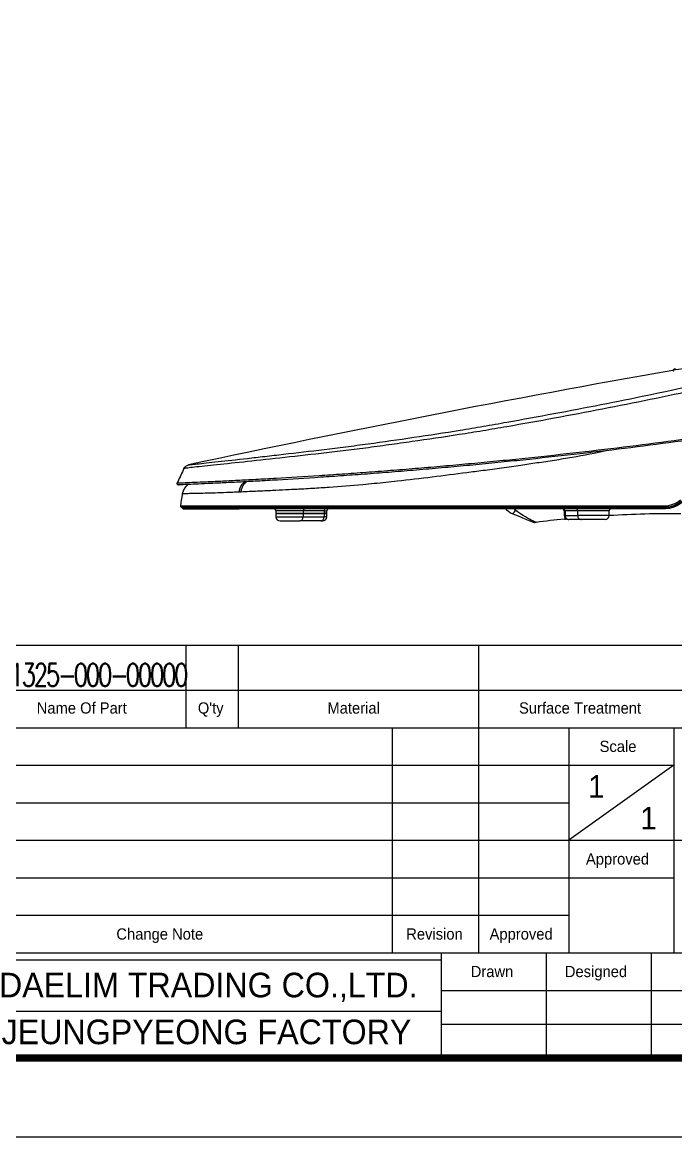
# Model space of a CAD drawing. Header units: millimetres. Extents: x 28 to 2364, y 8 to 1657.
# Drawn here: x 1441 to 1924, y 8 to 833 of the extents above; entities that cross this region are included whole.
import ezdxf
from ezdxf.enums import TextEntityAlignment as Align

# ---------------------------------------------------------------- set-up
doc = ezdxf.new("R2010")
doc.units = ezdxf.units.MM
doc.layers.get('0').update_dxf_attribs({"linetype": 'CONTINUOUS'})
doc.layers.add('1', color=7, linetype='CONTINUOUS')
doc.layers.add('1LINE', color=7, linetype='CONTINUOUS')
doc.styles.add('DEFAULT', font='simplex.shx')
doc.styles.add('hangul2', font='')
doc.styles.get('hangul2').set_extended_font_data('Gulim')

msp = doc.modelspace()

# ---------------------------------------------------------------- linework, layer by layer
for p, q in [((1922.7, 574.35), (1922.56, 574.33)), ((1922.62, 575.59), (1922.58, 575.58)), ((1924.33, 576.05), (1923.84, 575.97)), ((1923.91, 576.69), (1923.94, 576.7)), ((1559.77, 473.9), (1559.51, 473.9)), ((1560.54, 472.9), (1601.81, 472.9)), ((1916.21, 472.9), (1601.81, 472.9)), ((1628.83, 471.4), (1628.83, 469.6)), ((1649.02, 471.4), (1628.83, 471.4)), ((1649.02, 471.4), (1649.02, 469.6)), ((1664.51, 471.4), (1649.02, 471.4)), ((1664.51, 471.4), (1664.51, 469.6)), ((1664.51, 471.4), (1666.52, 471.4)), ((1666.52, 469.6), (1666.52, 471.4)), ((1841.9, 471.4), (1841.9, 467.9)), ((1841.9, 471.4), (1842.63, 471.4)), ((1851.86, 471.4), (1842.63, 471.4)), ((1842.63, 471.4), (1842.63, 467.9)), ((1875.14, 471.4), (1851.86, 471.4)), ((1851.86, 471.4), (1851.86, 467.9)), ((1875.14, 467.9), (1875.14, 471.4)), ((1628.83, 469.6), (1649.02, 469.6)), ((1628.93, 469.2), (1628.93, 466.9)), ((1648.94, 469.2), (1628.93, 469.2)), ((1628.93, 466.9), (1648.94, 466.9)), ((1648.86, 469.4), (1629.03, 469.4)), ((1631.93, 463.9), (1646.48, 463.9)), ((1661.97, 463.9), (1646.48, 463.9)), ((1664.35, 469.4), (1648.86, 469.4)), ((1648.94, 469.2), (1648.94, 466.9)), ((1664.43, 469.2), (1648.94, 469.2)), ((1648.94, 466.9), (1664.43, 466.9)), ((1649.02, 469.6), (1664.51, 469.6)), ((1661.97, 463.9), (1663.42, 463.9)), ((1666.32, 469.4), (1664.35, 469.4)), ((1664.43, 469.2), (1664.43, 466.9)), ((1666.42, 469.2), (1664.43, 469.2)), ((1666.42, 466.9), (1664.43, 466.9)), ((1666.52, 469.6), (1664.51, 469.6)), ((1666.42, 466.9), (1666.42, 469.2)), ((1819.54, 462.93), (1819.55, 463)), ((1820.08, 462.85), (1820.09, 462.96)), ((1842.63, 467.9), (1841.9, 467.9)), ((1842.63, 467.9), (1851.86, 467.9)), ((1844.9, 464.9), (1845.45, 464.9)), ((1854.68, 464.9), (1845.45, 464.9)), ((1875.14, 467.9), (1851.86, 467.9)), ((1872.14, 464.9), (1854.68, 464.9))]:
    msp.add_line(p, q)
for centre, radius, start, end in [((1922.71, 575.43), 0.2, 129.89634, 189.82), ((1627.33, 471.4), 1.5, 1.23746, 89.99964), ((1668.02, 471.4), 1.5, 89.99964, 181.23746), ((1840.4, 471.4), 1.5, 0.40745, 89.99964), ((1876.64, 471.4), 1.5, 89.99964, 180.40745), ((1629.03, 469.6), 0.2, 180, 270), ((1629.13, 469.2), 0.2, 90, 180), ((1631.93, 466.9), 3, 180, 270), ((1663.42, 466.9), 3, 270, 0), ((1666.22, 469.2), 0.2, 0, 90), ((1666.32, 469.6), 0.2, 270, 0), ((1921.73, -330.79), 800, 95.71369, 97.22108), ((1844.9, 467.9), 3, 180, 270), ((1872.14, 467.9), 3, 270, 0)]:
    msp.add_arc(centre, radius, start, end)
for centre, major_axis, ratio, start_param, end_param in [((1650.25, 471.4), (0, 1.5), 0.819152, 0, 1.570796), ((1665.74, 471.4), (0, -1.5), 0.819152, 3.141588, 4.712389), ((1775.87, 473.9), (0, -1), 0.056904, 0, 1.572387), ((1805.52, 474.03), (-1.91, -4.62), 0.24926, 0, 1.191666), ((1841.22, 471.4), (0, 1.5), 0.939693, 4.712389, 6.283179), ((1850.45, 471.4), (0, 1.5), 0.939693, 4.712389, 6.283179), ((1915.84, 474.9), (0, 1), 0.031621, 1.381977, 3.141391), ((1916.21, 473.7), (0, -0.8), 0.030855, 4.523962, 6.282995), ((1646.48, 466.9), (0, -3), 0.819152, 0, 1.570796), ((1648.78, 469.2), (0, 0.2), 0.819152, 4.712389, 6.283185), ((1648.86, 469.6), (0, 0.2), 0.819152, 3.141593, 4.712389), ((1661.97, 466.9), (0, -3), 0.819152, 0, 1.570796), ((1664.26, 469.2), (0, -0.2), 0.819152, 1.570796, 3.141593), ((1664.35, 469.6), (0, -0.2), 0.819152, 0, 1.570796), ((1820.54, 467.83), (1.91, 4.62), 0.999999, 3.141929, 3.271041), ((1820.54, 467.83), (-1.91, -4.62), 0.999999, 0.000336, 0.12029), ((1820.91, 463.17), (0.299, 0.024), 0.999693, 3.83874, 4.719599), ((1820.9, 463.24), (0.299, 0.024), 0.998242, 4.336702, 4.749982), ((1845.45, 467.9), (0, 3), 0.939693, 1.570796, 3.141593), ((1854.68, 467.9), (0, 3), 0.939693, 1.570796, 3.141593)]:
    msp.add_ellipse(centre, major_axis=major_axis, ratio=ratio, start_param=start_param, end_param=end_param)
for points, degree, knots in [([(1564.38, 505.37), (1564.45, 505.39), (1565.11, 505.47), (1567.29, 505.72), (1568.81, 505.88), (1572.57, 506.29), (1574.82, 506.54), (1580.01, 507.1), (1582.95, 507.43), (1592.45, 508.46), (1599.74, 509.27), (1611.94, 510.66), (1616.21, 511.15), (1625.12, 512.18), (1629.79, 512.71), (1644.12, 514.37), (1654.11, 515.53), (1669.76, 517.44), (1675.09, 518.11), (1685.88, 519.46), (1691.38, 520.17), (1708.12, 522.44), (1719.4, 524.07), (1742.08, 527.44), (1753.48, 529.18), (1770.69, 531.97), (1776.43, 532.91), (1788, 534.93), (1793.8, 535.95), (1811.19, 539.05), (1822.8, 541.16), (1857.58, 547.64), (1880.74, 552.2), (1915.42, 559.41), (1926.97, 561.87), (1950.06, 566.84), (1961.6, 569.36), (1978.9, 573.19), (1984.66, 574.47), (1996.18, 577.09), (2001.94, 578.41), (2013.46, 581.09), (2019.21, 582.44), (2027.85, 584.46), (2030.72, 585.14), (2036.49, 586.47), (2039.37, 587.13), (2042.26, 587.72)], 3, [0, 0, 0, 0, 0.03125, 0.03125, 0.0625, 0.0625, 0.09375, 0.09375, 0.125, 0.125, 0.1875, 0.1875, 0.21875, 0.21875, 0.25, 0.25, 0.3125, 0.3125, 0.34375, 0.34375, 0.375, 0.375, 0.4375, 0.4375, 0.5, 0.5, 0.53125, 0.53125, 0.5625, 0.5625, 0.625, 0.625, 0.75, 0.75, 0.8125, 0.8125, 0.875, 0.875, 0.90625, 0.90625, 0.9375, 0.9375, 0.96875, 0.96875, 0.984375, 0.984375, 1, 1, 1, 1]), ([(2046.19, 584.77), (2040.31, 583.56), (2034.46, 582.21), (2022.76, 579.46), (2016.91, 578.07), (2005.22, 575.33), (1999.37, 573.97), (1987.66, 571.29), (1981.8, 570), (1964.22, 566.11), (1952.5, 563.56), (1929.03, 558.53), (1917.28, 556.05), (1882.03, 548.8), (1858.48, 544.22), (1823.12, 537.74), (1811.32, 535.63), (1793.64, 532.54), (1787.75, 531.53), (1775.98, 529.54), (1770.15, 528.63), (1752.65, 525.89), (1741.06, 524.25), (1723.77, 521.72), (1718.02, 520.94), (1706.57, 519.36), (1700.87, 518.53), (1689.54, 517.09), (1683.96, 516.44), (1673, 515.1), (1667.58, 514.47), (1651.69, 512.63), (1641.55, 511.5), (1622.16, 509.36), (1613.05, 508.37), (1596.6, 506.59), (1589.24, 505.81), (1579.65, 504.79), (1576.68, 504.47), (1571.46, 503.91), (1569.19, 503.67), (1565.4, 503.24), (1563.86, 503.07), (1562.21, 502.85), (1561.77, 502.78), (1561.14, 502.68), (1560.95, 502.64), (1560.91, 502.62)], 3, [0, 0, 0, 0, 0.03125, 0.03125, 0.0625, 0.0625, 0.09375, 0.09375, 0.125, 0.125, 0.1875, 0.1875, 0.25, 0.25, 0.375, 0.375, 0.4375, 0.4375, 0.46875, 0.46875, 0.5, 0.5, 0.5625, 0.5625, 0.59375, 0.59375, 0.625, 0.625, 0.65625, 0.65625, 0.6875, 0.6875, 0.75, 0.75, 0.8125, 0.8125, 0.875, 0.875, 0.90625, 0.90625, 0.9375, 0.9375, 0.96875, 0.96875, 0.984375, 0.984375, 1, 1, 1, 1]), ([(1972.07, 583.93), (1972.07, 583.93), (1969.4, 583.41), (1962.47, 582.11), (1959.73, 581.6), (1953.69, 580.51), (1950.44, 579.93), (1940.64, 578.22), (1934.16, 577.14), (1924.89, 575.66), (1922.2, 575.26), (1922.2, 575.26)], 3, [0, 0, 0, 0, 0.25, 0.25, 0.375, 0.375, 0.5, 0.5, 0.75, 0.75, 1, 1, 1, 1]), ([(2065.95, 551.61), (2061.05, 547.7), (2055.61, 544.57), (2046.87, 541.2), (2043.84, 540.29), (2039.22, 539.3), (2037.66, 539.08), (2034.55, 538.57), (2033, 538.32), (2019, 536.07), (2006.56, 534.13), (1981.67, 530.37), (1969.21, 528.55), (1944.29, 525.02), (1931.82, 523.32), (1894.4, 518.38), (1869.45, 515.33), (1832.02, 511.11), (1819.54, 509.76), (1800.82, 507.83), (1794.58, 507.2), (1782.11, 505.98), (1775.89, 505.38), (1763.53, 504.22), (1757.37, 503.66), (1748.12, 502.83), (1745.04, 502.56), (1738.89, 502.03), (1735.83, 501.77), (1726.7, 501), (1720.58, 500.49), (1711.48, 499.77), (1708.45, 499.53), (1702.47, 499.07), (1699.49, 498.84), (1693.5, 498.39), (1690.49, 498.17), (1684.59, 497.74), (1681.71, 497.53), (1673.13, 496.92), (1667.4, 496.53), (1650.73, 495.42), (1640.1, 494.76), (1624.86, 493.87), (1619.89, 493.59), (1610.39, 493.07), (1605.84, 492.83), (1597.19, 492.38), (1593.1, 492.18), (1585.4, 491.81), (1581.79, 491.64), (1571.95, 491.19), (1566.62, 490.96), (1560.94, 490.73), (1559.42, 490.67), (1557.36, 490.58), (1556.81, 490.56), (1556.82, 490.56)], 3, [0, 0, 0, 0, 0.03125, 0.03125, 0.046875, 0.046875, 0.054688, 0.054688, 0.0625, 0.0625, 0.125, 0.125, 0.1875, 0.1875, 0.25, 0.25, 0.375, 0.375, 0.4375, 0.4375, 0.46875, 0.46875, 0.5, 0.5, 0.53125, 0.53125, 0.546875, 0.546875, 0.5625, 0.5625, 0.59375, 0.59375, 0.609375, 0.609375, 0.625, 0.625, 0.640625, 0.640625, 0.65625, 0.65625, 0.6875, 0.6875, 0.75, 0.75, 0.78125, 0.78125, 0.8125, 0.8125, 0.84375, 0.84375, 0.875, 0.875, 0.9375, 0.9375, 0.96875, 0.96875, 1, 1, 1, 1]), ([(1557.64, 492.07), (1558.67, 492.12), (1560.1, 492.18), (1565.66, 492.42), (1570.99, 492.64), (1580.82, 493.09), (1584.43, 493.25), (1592.12, 493.62), (1596.22, 493.82), (1604.86, 494.25), (1609.41, 494.49), (1618.91, 495), (1623.88, 495.28), (1639.13, 496.15), (1649.77, 496.8), (1666.47, 497.9), (1672.19, 498.28), (1680.79, 498.88), (1683.67, 499.09), (1689.58, 499.51), (1692.59, 499.72), (1698.59, 500.16), (1701.58, 500.39), (1707.57, 500.86), (1710.6, 501.09), (1719.72, 501.81), (1725.85, 502.3), (1734.99, 503.07), (1738.05, 503.33), (1744.19, 503.85), (1747.28, 504.11), (1756.52, 504.92), (1762.68, 505.48), (1771.94, 506.33), (1775.03, 506.62), (1781.24, 507.21), (1784.35, 507.51), (1793.68, 508.42), (1799.9, 509.04), (1818.58, 510.96), (1831.05, 512.29), (1868.54, 516.5), (1893.53, 519.54), (1931.01, 524.46), (1943.5, 526.15), (1968.46, 529.67), (1980.93, 531.48), (2004.95, 535.09), (2016.49, 536.88), (2028.03, 538.72)], 3, [0, 0, 0, 0, 0.032712, 0.032712, 0.102166, 0.102166, 0.136893, 0.136893, 0.17162, 0.17162, 0.206347, 0.206347, 0.241074, 0.241074, 0.310528, 0.310528, 0.345255, 0.345255, 0.362619, 0.362619, 0.379983, 0.379983, 0.397346, 0.397346, 0.41471, 0.41471, 0.449437, 0.449437, 0.4668, 0.4668, 0.484164, 0.484164, 0.518891, 0.518891, 0.536254, 0.536254, 0.553618, 0.553618, 0.588345, 0.588345, 0.657799, 0.657799, 0.796708, 0.796708, 0.866162, 0.866162, 0.935616, 0.935616, 1, 1, 1, 1]), ([(1874.39, 516.14), (1874.22, 516.11), (1865.4, 514.07), (1852.21, 511.42), (1834.8, 508.7), (1822.14, 506.8), (1809.22, 504.87), (1795.86, 502.98), (1782.58, 501.18), (1765.34, 498.92), (1744.19, 496.23), (1721.37, 493.56), (1704.38, 491.73), (1687.47, 490.08), (1672.17, 488.9), (1657.86, 487.99), (1650.05, 487.54), (1643.35, 487.18), (1635.58, 486.78), (1625.7, 486.3), (1614.52, 485.78), (1607.13, 485.47), (1603.17, 485.3)], 3, [0, 0, 0, 0, 0.001783, 0.092701, 0.137894, 0.182642, 0.224157, 0.272365, 0.321331, 0.36202, 0.452132, 0.54289, 0.603791, 0.63426, 0.7256, 0.771487, 0.798337, 0.817562, 0.851773, 0.89361, 0.943033, 1, 1, 1, 1]), ([(1560.91, 502.62), (1560.13, 500.97), (1558.45, 497.43), (1556.77, 493.88), (1555.88, 491.99)], 3, [0, 0, 0, 0, 0.465195, 1, 1, 1, 1]), ([(1560.91, 502.62), (1560.13, 500.97), (1558.58, 497.71), (1557.04, 494.45), (1556.28, 492.84)], 3, [0, 0, 0, 0, 0.505784, 1, 1, 1, 1]), ([(1556.82, 490.56), (1556.71, 490.56), (1556.59, 490.57), (1556.38, 490.64), (1556.28, 490.69), (1556.1, 490.82), (1556.02, 490.9), (1555.89, 491.09), (1555.84, 491.19), (1555.78, 491.41), (1555.77, 491.52), (1555.79, 491.76), (1555.82, 491.88), (1555.88, 491.99)], 3, [0, 0, 0, 0, 0.164297, 0.164297, 0.328593, 0.328593, 0.49289, 0.49289, 0.657187, 0.657187, 0.821483, 0.821483, 1, 1, 1, 1]), ([(1556.82, 490.56), (1556.71, 490.56), (1556.59, 490.57), (1556.38, 490.64), (1556.28, 490.69), (1556.1, 490.82), (1556.02, 490.9), (1555.89, 491.09), (1555.84, 491.19), (1555.78, 491.41), (1555.77, 491.52), (1555.79, 491.76), (1555.82, 491.88), (1555.88, 491.99)], 3, [0, 0, 0, 0, 0.164297, 0.164297, 0.328593, 0.328593, 0.49289, 0.49289, 0.657187, 0.657187, 0.821483, 0.821483, 1, 1, 1, 1]), ([(1559.84, 483.59), (1560.18, 485.79), (1562.32, 489.53), (1563.9, 490.88)], 2, [0, 0, 0, 0.51568, 1, 1, 1]), ([(1560.5, 486.06), (1560.59, 486.29), (1560.85, 486.91), (1561.38, 487.92), (1562.11, 489), (1562.67, 489.67), (1562.94, 489.96)], 3, [0, 0, 0, 0, 0.158555, 0.438265, 0.739102, 1, 1, 1, 1]), ([(1601.77, 485.22), (1600.16, 485.15), (1596.96, 485.02), (1590.83, 484.74), (1583.7, 484.52), (1576.39, 484.31), (1570.41, 484.17), (1566.46, 484.11), (1564.03, 484.05), (1562.3, 483.99), (1560.95, 483.91), (1560.05, 483.78), (1559.91, 483.65), (1559.84, 483.59)], 3, [0, 0, 0, 0, 0.062779, 0.124978, 0.251187, 0.378232, 0.501477, 0.627514, 0.697003, 0.752138, 0.844064, 0.92668, 1, 1, 1, 1]), ([(1603.17, 485.3), (1602.94, 485.29), (1602.47, 485.26), (1602, 485.23), (1601.77, 485.22)], 3, [0, 0, 0, 0, 0.500003, 1, 1, 1, 1]), ([(1559.51, 473.9), (1559.4, 473.9), (1559.29, 473.92), (1559.08, 473.99), (1558.98, 474.05), (1558.8, 474.19), (1558.73, 474.28), (1558.61, 474.47), (1558.56, 474.57), (1558.51, 474.8), (1558.51, 474.93), (1558.53, 475.05)], 3, [0, 0, 0, 0, 0.195616, 0.195616, 0.391231, 0.391231, 0.586847, 0.586847, 0.782462, 0.782462, 1, 1, 1, 1]), ([(1559.51, 473.9), (1559.4, 473.9), (1559.29, 473.92), (1559.08, 473.99), (1558.98, 474.05), (1558.8, 474.19), (1558.73, 474.28), (1558.61, 474.47), (1558.56, 474.57), (1558.51, 474.8), (1558.51, 474.93), (1558.53, 475.05)], 3, [0, 0, 0, 0, 0.195616, 0.195616, 0.391231, 0.391231, 0.586847, 0.586847, 0.782462, 0.782462, 1, 1, 1, 1]), ([(1558.53, 475.05), (1558.54, 475.06), (1559.47, 475.06), (1563.02, 475.06), (1565.63, 475.07), (1572.61, 475.07), (1577.06, 475.07), (1587.46, 475.08), (1593.4, 475.08), (1606.21, 475.08), (1613.12, 475.08), (1627.53, 475.08), (1635.07, 475.08), (1650.83, 475.08), (1659.06, 475.08), (1676.17, 475.07), (1684.92, 475.07), (1711.42, 475.07), (1729.4, 475.07), (1756.84, 475.07), (1766.08, 475.07), (1782.27, 475.07), (1789.19, 475.07), (1796.12, 475.07)], 3, [0, 0, 0, 0, 0.085168, 0.085168, 0.170336, 0.170336, 0.255504, 0.255504, 0.340672, 0.340672, 0.42584, 0.42584, 0.511008, 0.511008, 0.596176, 0.596176, 0.681344, 0.681344, 0.85168, 0.85168, 0.936848, 0.936848, 1, 1, 1, 1]), ([(1915.84, 473.9), (1897.11, 473.9), (1878.41, 473.9), (1850.43, 473.9), (1841.12, 473.9), (1822.51, 473.9), (1813.22, 473.9), (1794.63, 473.9), (1785.34, 473.9), (1766.81, 473.9), (1757.59, 473.9), (1730.21, 473.9), (1712.27, 473.9), (1685.83, 473.9), (1677.1, 473.9), (1660.02, 473.9), (1651.8, 473.9), (1636.06, 473.9), (1628.52, 473.9), (1614.12, 473.9), (1607.23, 473.9), (1594.42, 473.9), (1588.47, 473.9), (1578.07, 473.9), (1573.61, 473.9), (1566.62, 473.9), (1564.01, 473.9), (1560.46, 473.9), (1559.53, 473.9), (1559.51, 473.9)], 3, [0, 0, 0, 0, 0.125, 0.125, 0.1875, 0.1875, 0.25, 0.25, 0.3125, 0.3125, 0.375, 0.375, 0.5, 0.5, 0.5625, 0.5625, 0.625, 0.625, 0.6875, 0.6875, 0.75, 0.75, 0.8125, 0.8125, 0.875, 0.875, 0.9375, 0.9375, 1, 1, 1, 1]), ([(1559.75, 473.82), (1559.74, 473.73), (1559.74, 473.64), (1559.77, 473.47), (1559.81, 473.38), (1559.89, 473.22), (1559.95, 473.15), (1560.09, 473.04), (1560.17, 472.99), (1560.34, 472.92), (1560.44, 472.9), (1560.54, 472.9)], 3, [0, 0, 0, 0, 0.195615, 0.195615, 0.391231, 0.391231, 0.586846, 0.586846, 0.782461, 0.782461, 1, 1, 1, 1]), ([(1560.54, 472.9), (1560.45, 472.9), (1560.36, 472.92), (1560.19, 472.98), (1560.11, 473.02), (1559.97, 473.13), (1559.91, 473.2), (1559.82, 473.35), (1559.78, 473.44), (1559.74, 473.62), (1559.74, 473.72), (1559.75, 473.82)], 3, [0, 0, 0, 0, 0.195615, 0.195615, 0.391231, 0.391231, 0.586846, 0.586846, 0.782462, 0.782462, 1, 1, 1, 1]), ([(1559.75, 473.82), (1559.76, 473.83), (1560.69, 473.83), (1564.24, 473.83), (1566.85, 473.83), (1573.83, 473.84), (1578.28, 473.84), (1588.69, 473.84), (1594.64, 473.84), (1607.43, 473.84), (1614.33, 473.84), (1628.73, 473.84), (1636.27, 473.84), (1652.01, 473.84), (1660.23, 473.84), (1677.31, 473.84), (1686.03, 473.84), (1712.45, 473.84), (1730.36, 473.84), (1757.7, 473.84), (1766.89, 473.84), (1785.43, 473.84), (1794.74, 473.84), (1813.37, 473.84), (1822.68, 473.84), (1841.33, 473.84), (1850.66, 473.84), (1868.66, 473.85), (1877.33, 473.85), (1886, 473.85)], 3, [0, 0, 0, 0, 0.066996, 0.066996, 0.133993, 0.133993, 0.200989, 0.200989, 0.267985, 0.267985, 0.334982, 0.334982, 0.401978, 0.401978, 0.468974, 0.468974, 0.53597, 0.53597, 0.669963, 0.669963, 0.736959, 0.736959, 0.803956, 0.803956, 0.870952, 0.870952, 0.937948, 0.937948, 1, 1, 1, 1]), ([(1916.21, 473.9), (1897.47, 473.9), (1878.77, 473.9), (1850.78, 473.9), (1841.46, 473.9), (1822.85, 473.9), (1813.55, 473.9), (1794.96, 473.9), (1785.66, 473.9), (1767.13, 473.9), (1757.9, 473.9), (1730.5, 473.9), (1712.55, 473.9), (1686.08, 473.9), (1677.34, 473.9), (1660.24, 473.9), (1652.05, 473.9), (1636.32, 473.9), (1628.78, 473.9), (1614.38, 473.9), (1607.48, 473.9), (1594.68, 473.9), (1588.73, 473.9), (1578.31, 473.9), (1573.85, 473.9), (1566.87, 473.9), (1564.26, 473.9), (1560.7, 473.9), (1559.77, 473.9), (1559.77, 473.9)], 3, [0, 0, 0, 0, 0.125, 0.125, 0.1875, 0.1875, 0.25, 0.25, 0.3125, 0.3125, 0.375, 0.375, 0.5, 0.5, 0.5625, 0.5625, 0.625, 0.625, 0.6875, 0.6875, 0.75, 0.75, 0.8125, 0.8125, 0.875, 0.875, 0.9375, 0.9375, 1, 1, 1, 1]), ([(1826.84, 473.13), (1824.3, 473.09), (1821.75, 473.06), (1814.44, 472.98), (1809.67, 472.95), (1800.06, 472.92), (1795.23, 472.91), (1785.98, 472.9), (1781.55, 472.9), (1777.12, 472.9)], 3, [0, 0, 0, 0, 0.155589, 0.155589, 0.445317, 0.445317, 0.735044, 0.735044, 1, 1, 1, 1]), ([(1796.12, 475.07), (1798.53, 475.07), (1800.94, 475.07), (1812.7, 475.08), (1822.04, 475.08), (1837.32, 475.08), (1843.26, 475.08), (1849.2, 475.08)], 3, [0, 0, 0, 0, 0.136591, 0.136591, 0.664991, 0.664991, 1, 1, 1, 1]), ([(1798.17, 473.26), (1798.93, 472.42), (1799.77, 471.67), (1801.59, 470.38), (1802.58, 469.84), (1803.61, 469.41)], 3, [0, 0, 0, 0, 0.5, 0.5, 1, 1, 1, 1]), ([(1849.2, 475.08), (1852.62, 475.08), (1856.05, 475.08), (1878.22, 475.08), (1897, 475.09), (1915.81, 475.09)], 3, [0, 0, 0, 0, 0.15469, 0.15469, 1, 1, 1, 1]), ([(1803.61, 469.41), (1808.02, 467.59), (1811.95, 465.97), (1816.07, 464.26), (1817.08, 463.85), (1818.37, 463.31), (1818.63, 463.2), (1818.63, 463.2)], 3, [0, 0, 0, 0, 0.5, 0.5, 0.75, 0.75, 1, 1, 1, 1]), ([(1820.75, 463.05), (1820.25, 463.28), (1819.21, 463.76), (1816.06, 465.35), (1814.02, 466.42), (1811.67, 467.82)], 3, [0, 0, 0, 0, 0.5, 0.5, 1, 1, 1, 1]), ([(1819.54, 462.93), (1819.45, 462.95), (1819.37, 462.97), (1819.19, 463.01), (1819.1, 463.04), (1818.95, 463.09), (1818.88, 463.11), (1818.78, 463.15), (1818.74, 463.16), (1818.71, 463.17), (1818.71, 463.17), (1818.71, 463.17)], 3, [0, 0, 0, 0, 0.238463, 0.238463, 0.516393, 0.516393, 0.766157, 0.766157, 0.99947, 0.99947, 1, 1, 1, 1]), ([(1819.54, 462.93), (1819.65, 462.9), (1819.76, 462.89), (1819.94, 462.86), (1820.01, 462.85), (1820.08, 462.85)], 3, [0, 0, 0, 0, 0.627798, 0.627798, 1, 1, 1, 1]), ([(1820.93, 462.86), (1820.93, 462.86), (1820.93, 462.86), (1820.89, 462.85), (1820.85, 462.85), (1820.75, 462.84), (1820.68, 462.84), (1820.53, 462.83), (1820.45, 462.83), (1820.27, 462.84), (1820.17, 462.84), (1820.08, 462.85)], 3, [0, 0, 0, 0, 0.144433, 0.144433, 0.353029, 0.353029, 0.564353, 0.564353, 0.781152, 0.781152, 1, 1, 1, 1]), ([(1820.09, 462.96), (1820.15, 462.95), (1820.21, 462.95), (1820.37, 462.95), (1820.46, 462.95), (1820.62, 462.96), (1820.69, 462.96), (1820.81, 462.96), (1820.86, 462.96), (1820.92, 462.96), (1820.94, 462.95), (1820.94, 462.95)], 3, [0, 0, 0, 0, 0.14431, 0.14431, 0.36312, 0.36312, 0.578216, 0.578216, 0.78995, 0.78995, 1, 1, 1, 1]), ([(1820.3, 462.83), (1820.35, 462.83), (1820.42, 462.83), (1820.49, 462.83), (1820.52, 462.83)], 3, [0, 0, 0, 0, 0.611917, 1, 1, 1, 1]), ([(1820.94, 462.95), (1820.94, 462.93), (1820.94, 462.92), (1820.94, 462.89), (1820.93, 462.87), (1820.93, 462.86)], 3, [0, 0, 0, 0, 0.298181, 0.298181, 1, 1, 1, 1]), ([(1843.09, 465.34), (1843.09, 465.34), (1843.09, 465.34), (1843.04, 465.33), (1843.07, 465.34), (1843.22, 465.36), (1843.27, 465.37), (1843.33, 465.38)], 3, [0, 0, 0, 0, 0.04879, 0.04879, 0.73018, 0.73018, 1, 1, 1, 1]), ([(1843.35, 465.37), (1843.27, 465.36), (1843.21, 465.35), (1843.13, 465.34), (1843.11, 465.34), (1843.09, 465.34)], 3, [0, 0, 0, 0, 0.620505, 0.620505, 1, 1, 1, 1])]:
    msp.add_open_spline(points, degree=degree, knots=knots)
for points, degree in [([(1922.2, 575.26), (1802.5, 554.14), (1683.2, 530.84), (1564.35, 505.37)], 3), ([(1922.2, 575.26), (1802.5, 554.14), (1683.2, 530.84), (1564.35, 505.37)], 3), ([(1922.58, 575.58), (1923.03, 575.95), (1923.47, 576.32), (1923.91, 576.69)], 3), ([(1922.58, 575.58), (1923.91, 576.69)], 1), ([(1560.91, 502.62), (1561.57, 504.01), (1562.87, 505.05), (1564.38, 505.37)], 3), ([(1560.91, 502.62), (1561.57, 504.01), (1562.87, 505.05), (1564.38, 505.37)], 3), ([(1555.88, 491.99), (1555.87, 491.99), (1556.5, 492.02), (1557.64, 492.07)], 3), ([(1556.28, 492.84), (1555.88, 491.99)], 1), ([(1556.28, 492.84), (1555.88, 491.99)], 1), ([(1558.53, 475.05), (1558.97, 477.9), (1559.4, 480.74), (1559.84, 483.59)], 3), ([(1558.53, 475.05), (1558.97, 477.9), (1559.4, 480.74), (1559.84, 483.59)], 3), ([(1915.81, 475.09), (1920.29, 475.08), (1924.62, 476.66), (1928.03, 479.53)], 3), ([(1928.7, 478.58), (1925.11, 475.56), (1920.55, 473.9), (1915.84, 473.9)], 3), ([(1916.18, 473.85), (1920.71, 473.85), (1925.08, 475.44), (1928.53, 478.34)], 3), ([(1928.42, 478.34), (1925.01, 475.48), (1920.68, 473.9), (1916.21, 473.9)], 3), ([(1559.77, 473.9), (1559.76, 473.87), (1559.76, 473.85), (1559.75, 473.82)], 3), ([(1805.88, 471.88), (1805.57, 472.14), (1805.26, 472.44), (1804.96, 472.77)], 3), ([(1811.67, 467.82), (1809.88, 468.89), (1807.97, 470.13), (1805.88, 471.88)], 3), ([(1886, 473.85), (1896.05, 473.85), (1906.12, 473.85), (1916.18, 473.85)], 3), ([(1929.06, 477.58), (1925.47, 474.56), (1920.92, 472.9), (1916.21, 472.9)], 3), ([(1916.21, 472.9), (1916.3, 472.9), (1916.77, 473.23), (1917.62, 473.91)], 3), ([(1819.24, 463), (1819.29, 462.98), (1819.35, 462.97)], 2), ([(1819.36, 462.97), (1819.42, 462.95), (1819.48, 462.94), (1819.54, 462.93)], 3), ([(1820.08, 462.85), (1819.9, 462.87), (1819.72, 462.89), (1819.54, 462.93)], 3), ([(1819.55, 463), (1819.73, 462.98), (1819.91, 462.96), (1820.09, 462.96)], 3), ([(1819.96, 462.86), (1820.01, 462.85), (1820.05, 462.85), (1820.09, 462.85)], 3), ([(1820.08, 462.85), (1820.14, 462.84), (1820.2, 462.84), (1820.25, 462.83)], 3), ([(1821.17, 462.87), (1821.17, 462.87), (1821.04, 462.92), (1820.75, 463.05)], 3), ([(1928.24, 469.18), (1910.53, 469.33), (1892.8, 468.88), (1875.11, 467.85)], 3)]:
    msp.add_open_spline(points, degree=degree)
for points, weights in [([(1556.82, 490.56), (1557.15, 490.57), (1557.49, 490.59)], [0.999942181245, 0.999939679559, 0.999937184635]), ([(1601.77, 485.22), (1602.37, 490.8), (1606.11, 493.01)], [1, 0.831468019042, 0.895647163077]), ([(1603.17, 485.3), (1603.77, 490.88), (1607.48, 493.08)], [1, 0.831157238189, 0.896035100579]), ([(1842.08, 465.24), (1842.59, 465.29), (1843.09, 465.34)], [0.996081056916, 0.996047301186, 0.996013948263])]:
    msp.add_rational_spline(points, weights, degree=2)
at = {"layer": '1LINE', "color": 3}
for p, q in [((1295.77, 372.01), (2272.69, 372.01)), ((1562.2, 372.01), (1562.2, 310.96)), ((1601.06, 372.01), (1601.06, 310.96)), ((1778.68, 372.01), (1778.68, 310.96)), ((1295.77, 338.71), (2272.69, 338.71)), ((1295.77, 310.96), (2272.69, 310.96)), ((1714.85, 310.96), (1714.85, 144.43)), ((1778.68, 310.96), (1778.68, 144.43)), ((1845.29, 310.96), (1845.29, 144.43)), ((1923, 310.96), (1923, 144.43)), ((1295.77, 283.2), (1923, 283.2)), ((1923, 283.2), (1845.29, 227.7)), ((1295.77, 255.45), (1845.29, 255.45)), ((1295.77, 227.7), (2272.69, 227.7)), ((1295.77, 199.94), (1923, 199.94)), ((1295.77, 172.19), (1845.29, 172.19)), ((1295.77, 144.43), (2272.69, 144.43)), ((1750.92, 144.43), (1750.92, 66.72)), ((1828.63, 144.43), (1828.63, 66.72)), ((1906.34, 144.43), (1906.34, 66.72)), ((1750.92, 116.68), (2061.76, 116.68)), ((1750.92, 91.7), (2061.76, 91.7))]:
    msp.add_line(p, q, dxfattribs=at)
at = {"layer": '1LINE', "color": 4}
for p, q in [((1400.88, 139.34), (1750.92, 139.34)), ((1400.88, 101.33), (1750.92, 101.33))]:
    msp.add_line(p, q, dxfattribs=at)
msp.add_lwpolyline([(32.98, 8.44), (2364.28, 8.44), (2364.28, 1657), (32.98, 1657)], close=True, dxfattribs=at)
at = {"layer": '1LINE', "color": 4, "const_width": 5.55}
msp.add_lwpolyline([(124.57, 66.72), (2272.69, 66.72), (2272.69, 1598.72), (124.57, 1598.72)], close=True, dxfattribs=at)

# ---------------------------------------------------------------- texts
at = {"layer": '1', "color": 3, "linetype": 'Continuous', "insert": (1415.08, 341.73), "char_height": 16.6302, "attachment_point": 7, "line_spacing_factor": 0.903614, "style": 'DEFAULT'}
msp.add_mtext('{\\W0.738;\\T0.75;A01325-000-00000}', dxfattribs=at)
at = {"layer": '1LINE', "color": 4, "style": 'hangul2'}
for s, p in [('DAELIM TRADING CO.,LTD.', (1578.9, 119.08)), ('JEUNGPYEONG FACTORY', (1577.57, 85.98))]:
    msp.add_text(s, height=18.1936, dxfattribs=at).set_placement(p, align=Align.MIDDLE)
at = {"layer": '1LINE', "color": 4, "attachment_point": 1, "style": 'hangul2'}
for s, insert, char_height, width in [('Name Of Part', (1452.08, 329.72), 8.3261, 102.0649), ("Q'ty", (1571.17, 329.72), 8.326, 71.1463), ('Material', (1666.95, 329.72), 8.326, 71.1463), ('Surface Treatment', (1808.58, 329.72), 8.3261, 116.5777), ('Scale', (1868.12, 301.32), 8.326, 36.2031), ('Approved', (1858.04, 218.06), 8.326, 9.4832), ('Change Note', (1510.94, 162.55), 8.3261, 81.3127), ('Revision', (1725.19, 162.55), 8.326, 46.1351), ('Approved', (1786.81, 162.55), 8.326, 9.4832), ('Drawn', (1772.85, 134.8), 8.326, 9.4832), ('Designed', (1842.43, 134.8), 8.326, 9.4832)]:
    msp.add_mtext(s, dxfattribs=dict(at, insert=insert, char_height=char_height, width=width))
at = {"layer": '1LINE', "color": 2, "char_height": 16.65, "width": 9.4832, "attachment_point": 1, "style": 'hangul2'}
for insert in [(1859.65, 275.88), (1898.22, 252.39)]:
    msp.add_mtext('1', dxfattribs=dict(at, insert=insert))

doc.saveas('drawing.dxf')
